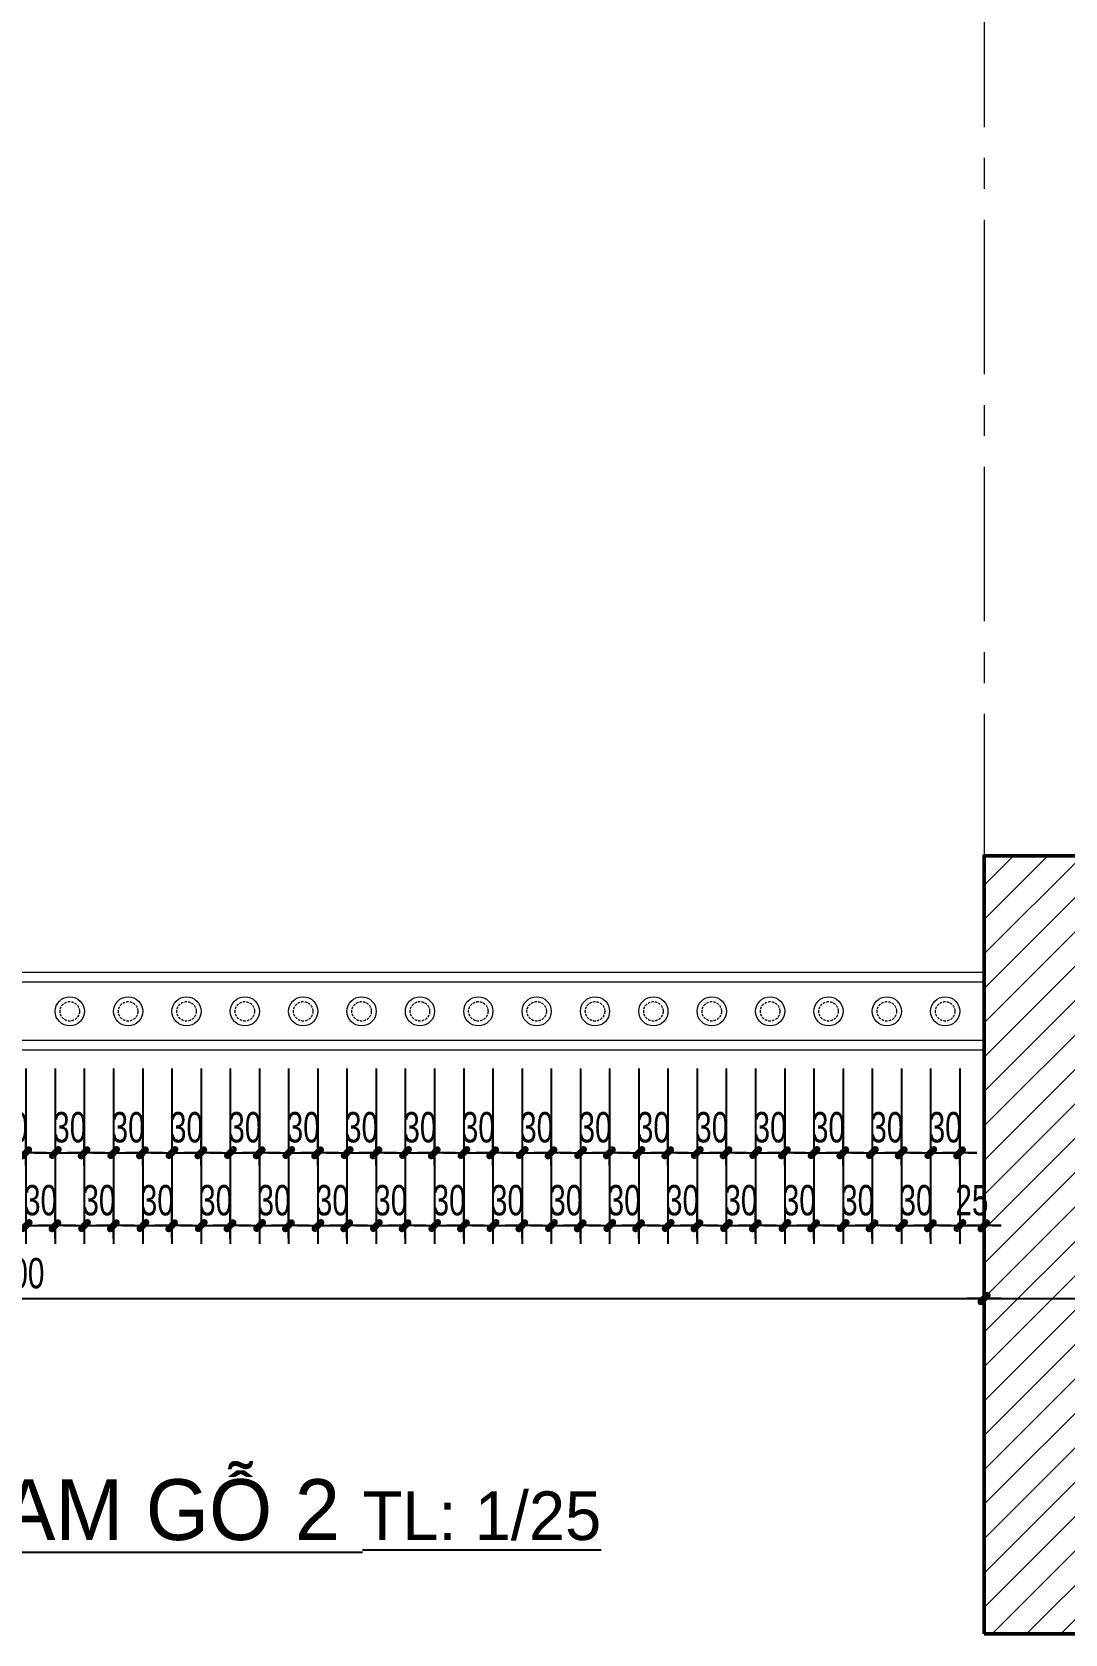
# Model space of a CAD drawing. Header units: inches. Extents: x 88947 to 296847, y 35049 to 161062.
# Drawn here: x 229643 to 231767, y 70366 to 73660 of the extents above; entities that cross this region are included whole.
import ezdxf

# ---------------------------------------------------------------- set-up
doc = ezdxf.new("R2010")
doc.units = ezdxf.units.IN
doc.header["$MEASUREMENT"] = 0
doc.header["$PDMODE"] = 1
for name, pattern in [('ACAD_ISO03W100', [30, 12, -18]), ('CENTER', [50.8, 31.75, -6.35, 6.35, -6.35]), ('HIDDEN', [0.375, 0.25, -0.125])]:
    doc.linetypes.add(name, pattern=pattern)
for name, color, linetype, lineweight in [('A-Dims', 145, 'Continuous', 25), ('DIM', 7, 'Continuous', 25), ('HATCH', 8, 'Continuous', 5), ('THAY', 3, 'Continuous', 18), ('TRUC', 252, 'ACAD_ISO03W100', 13), ('TUONG', 4, 'Continuous', 50)]:
    doc.layers.add(name, color=color, linetype=linetype, lineweight=lineweight)
doc.layers.add('text', color=2, linetype='Continuous')
doc.styles.add('VNCENTURYH', font='VHAVAN.TTF')
doc.styles.add('VNI-HELVE-CONDENSE', font='VNARIAL.TTF', dxfattribs={"width": 0.7})
doc.dimstyles.new('TAS-25', dxfattribs={"dimscale": 25, "dimtxt": 2.5, "dimasz": 0.7, "dimexe": 1.5, "dimexo": 1.5, "dimgap": 0.8, "dimtad": 1, "dimdec": 0, "dimlfac": 0.5, "dimzin": 3, "dimdsep": 46, "dimtxsty": 'VNI-HELVE-CONDENSE', "dimblk": 'TICK', "dimcen": 2.5, "dimclrt": 71, "dimazin": 2, "dimtfac": 0.75, "dimtdec": 0, "dimtix": 1, "dimtmove": 2, "dimatfit": 2, "dimldrblk": 'TICK123', "dimfxl": 1.5, "dimtolj": 1, "dimtzin": 0, "dimarcsym": 0})

# ---------------------------------------------------------------- blocks, each defined once
blk = doc.blocks.new('TICK')
at = {"layer": 'A-Dims', "color": 1}
for p, q in [((-2, 0), (2, 0)), ((0, 1.5), (0, -1.5))]:
    blk.add_line(p, q, dxfattribs=at)
at = {"layer": 'A-Dims', "color": 1, "const_width": 0.788}
blk.add_lwpolyline([(-0.33, -0.35), (0.38, 0.38)], dxfattribs=at)
at = {"layer": 'A-Dims', "color": 1, "const_width": 0.394}
for points in [[(0.24, 0.52, -0.414214), (0.52, 0.52, -1)], [(0.52, 0.52, -0.414214), (0.52, 0.24, -1)], [(-0.47, -0.21, 0.414214), (-0.47, -0.49, 1)], [(-0.47, -0.49, 0.414214), (-0.19, -0.49, 1)]]:
    blk.add_lwpolyline(points, format="xyb", dxfattribs=at)
blk = doc.blocks.new('*D1592')
at = {"layer": 'Defpoints', "color": 0}
for p in [(229570.4, 71566.3), (229630.4, 71566.3), (229630.4, 71355.7)]:
    blk.add_point(p, dxfattribs=at)
at = {"layer": 'DIM', "color": 0, "lineweight": -2}
for p, q in [((229570.4, 71528.8), (229570.4, 71318.2)), ((229630.4, 71528.8), (229630.4, 71318.2)), ((229552.9, 71355.7), (229535.4, 71355.7)), ((229570.4, 71355.7), (229630.4, 71355.7)), ((229647.9, 71355.7), (229665.4, 71355.7))]:
    blk.add_line(p, q, dxfattribs=at)
at = {"layer": 'DIM', "color": 0, "lineweight": -2, "xscale": 17.5, "yscale": 17.5, "zscale": 17.5}
blk.add_blockref('TICK', (229570.4, 71355.7), dxfattribs=at)
at = {"layer": 'DIM', "color": 0, "lineweight": -2, "xscale": 17.5, "yscale": 17.5, "zscale": 17.5, "rotation": 180}
blk.add_blockref('TICK', (229630.4, 71355.7), dxfattribs=at)
at = {"layer": 'DIM', "color": 71, "insert": (229600.4, 71407.6), "char_height": 62.5, "attachment_point": 5, "style": 'VNI-HELVE-CONDENSE'}
blk.add_mtext('\\A1;30', dxfattribs=at)
blk = doc.blocks.new('TICK123')
at = {"layer": 'A-Dims', "color": 1}
blk.add_lwpolyline([(0.05, 0, 0, 0.84, 0), (-2.11, 0, 8.4, 8.4, 0)], format="xyseb", dxfattribs=at)
blk = doc.blocks.new('*D1593')
at = {"layer": 'Defpoints', "color": 0}
for p in [(229630.4, 71566.3), (229690.4, 71566.3), (229690.4, 71205.7)]:
    blk.add_point(p, dxfattribs=at)
at = {"layer": 'DIM', "color": 0, "lineweight": -2}
for p, q in [((229630.4, 71528.8), (229630.4, 71168.2)), ((229690.4, 71528.8), (229690.4, 71168.2)), ((229612.9, 71205.7), (229595.4, 71205.7)), ((229630.4, 71205.7), (229690.4, 71205.7)), ((229707.9, 71205.7), (229725.4, 71205.7))]:
    blk.add_line(p, q, dxfattribs=at)
at = {"layer": 'DIM', "color": 0, "lineweight": -2, "xscale": 17.5, "yscale": 17.5, "zscale": 17.5}
blk.add_blockref('TICK', (229630.4, 71205.7), dxfattribs=at)
at = {"layer": 'DIM', "color": 0, "lineweight": -2, "xscale": 17.5, "yscale": 17.5, "zscale": 17.5, "rotation": 180}
blk.add_blockref('TICK', (229690.4, 71205.7), dxfattribs=at)
at = {"layer": 'DIM', "color": 71, "insert": (229660.4, 71257.6), "char_height": 62.5, "attachment_point": 5, "style": 'VNI-HELVE-CONDENSE'}
blk.add_mtext('\\A1;30', dxfattribs=at)
blk = doc.blocks.new('*D1594')
at = {"layer": 'Defpoints', "color": 0}
for p in [(229690.4, 71566.3), (229750.4, 71566.3), (229750.4, 71355.7)]:
    blk.add_point(p, dxfattribs=at)
at = {"layer": 'DIM', "color": 0, "lineweight": -2}
for p, q in [((229690.4, 71528.8), (229690.4, 71318.2)), ((229750.4, 71528.8), (229750.4, 71318.2)), ((229672.9, 71355.7), (229655.4, 71355.7)), ((229690.4, 71355.7), (229750.4, 71355.7)), ((229767.9, 71355.7), (229785.4, 71355.7))]:
    blk.add_line(p, q, dxfattribs=at)
at = {"layer": 'DIM', "color": 0, "lineweight": -2, "xscale": 17.5, "yscale": 17.5, "zscale": 17.5}
blk.add_blockref('TICK', (229690.4, 71355.7), dxfattribs=at)
at = {"layer": 'DIM', "color": 0, "lineweight": -2, "xscale": 17.5, "yscale": 17.5, "zscale": 17.5, "rotation": 180}
blk.add_blockref('TICK', (229750.4, 71355.7), dxfattribs=at)
at = {"layer": 'DIM', "color": 71, "insert": (229720.4, 71407.6), "char_height": 62.5, "attachment_point": 5, "style": 'VNI-HELVE-CONDENSE'}
blk.add_mtext('\\A1;30', dxfattribs=at)
blk = doc.blocks.new('*D1595')
at = {"layer": 'Defpoints', "color": 0}
for p in [(229750.4, 71566.3), (229810.4, 71566.3), (229810.4, 71205.7)]:
    blk.add_point(p, dxfattribs=at)
at = {"layer": 'DIM', "color": 0, "lineweight": -2}
for p, q in [((229750.4, 71528.8), (229750.4, 71168.2)), ((229810.4, 71528.8), (229810.4, 71168.2)), ((229732.9, 71205.7), (229715.4, 71205.7)), ((229750.4, 71205.7), (229810.4, 71205.7)), ((229827.9, 71205.7), (229845.4, 71205.7))]:
    blk.add_line(p, q, dxfattribs=at)
at = {"layer": 'DIM', "color": 0, "lineweight": -2, "xscale": 17.5, "yscale": 17.5, "zscale": 17.5}
blk.add_blockref('TICK', (229750.4, 71205.7), dxfattribs=at)
at = {"layer": 'DIM', "color": 0, "lineweight": -2, "xscale": 17.5, "yscale": 17.5, "zscale": 17.5, "rotation": 180}
blk.add_blockref('TICK', (229810.4, 71205.7), dxfattribs=at)
at = {"layer": 'DIM', "color": 71, "insert": (229780.4, 71257.6), "char_height": 62.5, "attachment_point": 5, "style": 'VNI-HELVE-CONDENSE'}
blk.add_mtext('\\A1;30', dxfattribs=at)
blk = doc.blocks.new('*D1596')
at = {"layer": 'Defpoints', "color": 0}
for p in [(229810.4, 71566.3), (229870.4, 71566.3), (229870.4, 71355.7)]:
    blk.add_point(p, dxfattribs=at)
at = {"layer": 'DIM', "color": 0, "lineweight": -2}
for p, q in [((229810.4, 71528.8), (229810.4, 71318.2)), ((229870.4, 71528.8), (229870.4, 71318.2)), ((229792.9, 71355.7), (229775.4, 71355.7)), ((229810.4, 71355.7), (229870.4, 71355.7)), ((229887.9, 71355.7), (229905.4, 71355.7))]:
    blk.add_line(p, q, dxfattribs=at)
at = {"layer": 'DIM', "color": 0, "lineweight": -2, "xscale": 17.5, "yscale": 17.5, "zscale": 17.5}
blk.add_blockref('TICK', (229810.4, 71355.7), dxfattribs=at)
at = {"layer": 'DIM', "color": 0, "lineweight": -2, "xscale": 17.5, "yscale": 17.5, "zscale": 17.5, "rotation": 180}
blk.add_blockref('TICK', (229870.4, 71355.7), dxfattribs=at)
at = {"layer": 'DIM', "color": 71, "insert": (229840.4, 71407.6), "char_height": 62.5, "attachment_point": 5, "style": 'VNI-HELVE-CONDENSE'}
blk.add_mtext('\\A1;30', dxfattribs=at)
blk = doc.blocks.new('*D1597')
at = {"layer": 'Defpoints', "color": 0}
for p in [(229870.4, 71566.3), (229930.4, 71566.3), (229930.4, 71205.7)]:
    blk.add_point(p, dxfattribs=at)
at = {"layer": 'DIM', "color": 0, "lineweight": -2}
for p, q in [((229870.4, 71528.8), (229870.4, 71168.2)), ((229930.4, 71528.8), (229930.4, 71168.2)), ((229852.9, 71205.7), (229835.4, 71205.7)), ((229870.4, 71205.7), (229930.4, 71205.7)), ((229947.9, 71205.7), (229965.4, 71205.7))]:
    blk.add_line(p, q, dxfattribs=at)
at = {"layer": 'DIM', "color": 0, "lineweight": -2, "xscale": 17.5, "yscale": 17.5, "zscale": 17.5}
blk.add_blockref('TICK', (229870.4, 71205.7), dxfattribs=at)
at = {"layer": 'DIM', "color": 0, "lineweight": -2, "xscale": 17.5, "yscale": 17.5, "zscale": 17.5, "rotation": 180}
blk.add_blockref('TICK', (229930.4, 71205.7), dxfattribs=at)
at = {"layer": 'DIM', "color": 71, "insert": (229900.4, 71257.6), "char_height": 62.5, "attachment_point": 5, "style": 'VNI-HELVE-CONDENSE'}
blk.add_mtext('\\A1;30', dxfattribs=at)
blk = doc.blocks.new('*D1598')
at = {"layer": 'Defpoints', "color": 0}
for p in [(229930.4, 71566.3), (229990.4, 71566.3), (229990.4, 71355.7)]:
    blk.add_point(p, dxfattribs=at)
at = {"layer": 'DIM', "color": 0, "lineweight": -2}
for p, q in [((229930.4, 71528.8), (229930.4, 71318.2)), ((229990.4, 71528.8), (229990.4, 71318.2)), ((229912.9, 71355.7), (229895.4, 71355.7)), ((229930.4, 71355.7), (229990.4, 71355.7)), ((230007.9, 71355.7), (230025.4, 71355.7))]:
    blk.add_line(p, q, dxfattribs=at)
at = {"layer": 'DIM', "color": 0, "lineweight": -2, "xscale": 17.5, "yscale": 17.5, "zscale": 17.5}
blk.add_blockref('TICK', (229930.4, 71355.7), dxfattribs=at)
at = {"layer": 'DIM', "color": 0, "lineweight": -2, "xscale": 17.5, "yscale": 17.5, "zscale": 17.5, "rotation": 180}
blk.add_blockref('TICK', (229990.4, 71355.7), dxfattribs=at)
at = {"layer": 'DIM', "color": 71, "insert": (229960.4, 71407.6), "char_height": 62.5, "attachment_point": 5, "style": 'VNI-HELVE-CONDENSE'}
blk.add_mtext('\\A1;30', dxfattribs=at)
blk = doc.blocks.new('*D1599')
at = {"layer": 'Defpoints', "color": 0}
for p in [(229990.4, 71566.3), (230050.4, 71566.3), (230050.4, 71205.7)]:
    blk.add_point(p, dxfattribs=at)
at = {"layer": 'DIM', "color": 0, "lineweight": -2}
for p, q in [((229990.4, 71528.8), (229990.4, 71168.2)), ((230050.4, 71528.8), (230050.4, 71168.2)), ((229972.9, 71205.7), (229955.4, 71205.7)), ((229990.4, 71205.7), (230050.4, 71205.7)), ((230067.9, 71205.7), (230085.4, 71205.7))]:
    blk.add_line(p, q, dxfattribs=at)
at = {"layer": 'DIM', "color": 0, "lineweight": -2, "xscale": 17.5, "yscale": 17.5, "zscale": 17.5}
blk.add_blockref('TICK', (229990.4, 71205.7), dxfattribs=at)
at = {"layer": 'DIM', "color": 0, "lineweight": -2, "xscale": 17.5, "yscale": 17.5, "zscale": 17.5, "rotation": 180}
blk.add_blockref('TICK', (230050.4, 71205.7), dxfattribs=at)
at = {"layer": 'DIM', "color": 71, "insert": (230020.4, 71257.6), "char_height": 62.5, "attachment_point": 5, "style": 'VNI-HELVE-CONDENSE'}
blk.add_mtext('\\A1;30', dxfattribs=at)
blk = doc.blocks.new('*D1600')
at = {"layer": 'Defpoints', "color": 0}
for p in [(230050.4, 71566.3), (230110.4, 71566.3), (230110.4, 71355.7)]:
    blk.add_point(p, dxfattribs=at)
at = {"layer": 'DIM', "color": 0, "lineweight": -2}
for p, q in [((230050.4, 71528.8), (230050.4, 71318.2)), ((230110.4, 71528.8), (230110.4, 71318.2)), ((230032.9, 71355.7), (230015.4, 71355.7)), ((230050.4, 71355.7), (230110.4, 71355.7)), ((230127.9, 71355.7), (230145.4, 71355.7))]:
    blk.add_line(p, q, dxfattribs=at)
at = {"layer": 'DIM', "color": 0, "lineweight": -2, "xscale": 17.5, "yscale": 17.5, "zscale": 17.5}
blk.add_blockref('TICK', (230050.4, 71355.7), dxfattribs=at)
at = {"layer": 'DIM', "color": 0, "lineweight": -2, "xscale": 17.5, "yscale": 17.5, "zscale": 17.5, "rotation": 180}
blk.add_blockref('TICK', (230110.4, 71355.7), dxfattribs=at)
at = {"layer": 'DIM', "color": 71, "insert": (230080.4, 71407.6), "char_height": 62.5, "attachment_point": 5, "style": 'VNI-HELVE-CONDENSE'}
blk.add_mtext('\\A1;30', dxfattribs=at)
blk = doc.blocks.new('*D1601')
at = {"layer": 'Defpoints', "color": 0}
for p in [(230110.4, 71566.3), (230170.4, 71566.3), (230170.4, 71205.7)]:
    blk.add_point(p, dxfattribs=at)
at = {"layer": 'DIM', "color": 0, "lineweight": -2}
for p, q in [((230110.4, 71528.8), (230110.4, 71168.2)), ((230170.4, 71528.8), (230170.4, 71168.2)), ((230092.9, 71205.7), (230075.4, 71205.7)), ((230110.4, 71205.7), (230170.4, 71205.7)), ((230187.9, 71205.7), (230205.4, 71205.7))]:
    blk.add_line(p, q, dxfattribs=at)
at = {"layer": 'DIM', "color": 0, "lineweight": -2, "xscale": 17.5, "yscale": 17.5, "zscale": 17.5}
blk.add_blockref('TICK', (230110.4, 71205.7), dxfattribs=at)
at = {"layer": 'DIM', "color": 0, "lineweight": -2, "xscale": 17.5, "yscale": 17.5, "zscale": 17.5, "rotation": 180}
blk.add_blockref('TICK', (230170.4, 71205.7), dxfattribs=at)
at = {"layer": 'DIM', "color": 71, "insert": (230140.4, 71257.6), "char_height": 62.5, "attachment_point": 5, "style": 'VNI-HELVE-CONDENSE'}
blk.add_mtext('\\A1;30', dxfattribs=at)
blk = doc.blocks.new('*D1602')
at = {"layer": 'Defpoints', "color": 0}
for p in [(230170.4, 71566.3), (230230.4, 71566.3), (230230.4, 71355.7)]:
    blk.add_point(p, dxfattribs=at)
at = {"layer": 'DIM', "color": 0, "lineweight": -2}
for p, q in [((230170.4, 71528.8), (230170.4, 71318.2)), ((230230.4, 71528.8), (230230.4, 71318.2)), ((230152.9, 71355.7), (230135.4, 71355.7)), ((230170.4, 71355.7), (230230.4, 71355.7)), ((230247.9, 71355.7), (230265.4, 71355.7))]:
    blk.add_line(p, q, dxfattribs=at)
at = {"layer": 'DIM', "color": 0, "lineweight": -2, "xscale": 17.5, "yscale": 17.5, "zscale": 17.5}
blk.add_blockref('TICK', (230170.4, 71355.7), dxfattribs=at)
at = {"layer": 'DIM', "color": 0, "lineweight": -2, "xscale": 17.5, "yscale": 17.5, "zscale": 17.5, "rotation": 180}
blk.add_blockref('TICK', (230230.4, 71355.7), dxfattribs=at)
at = {"layer": 'DIM', "color": 71, "insert": (230200.4, 71407.6), "char_height": 62.5, "attachment_point": 5, "style": 'VNI-HELVE-CONDENSE'}
blk.add_mtext('\\A1;30', dxfattribs=at)
blk = doc.blocks.new('*D1603')
at = {"layer": 'Defpoints', "color": 0}
for p in [(230230.4, 71566.3), (230290.4, 71566.3), (230290.4, 71205.7)]:
    blk.add_point(p, dxfattribs=at)
at = {"layer": 'DIM', "color": 0, "lineweight": -2}
for p, q in [((230230.4, 71528.8), (230230.4, 71168.2)), ((230290.4, 71528.8), (230290.4, 71168.2)), ((230212.9, 71205.7), (230195.4, 71205.7)), ((230230.4, 71205.7), (230290.4, 71205.7)), ((230307.9, 71205.7), (230325.4, 71205.7))]:
    blk.add_line(p, q, dxfattribs=at)
at = {"layer": 'DIM', "color": 0, "lineweight": -2, "xscale": 17.5, "yscale": 17.5, "zscale": 17.5}
blk.add_blockref('TICK', (230230.4, 71205.7), dxfattribs=at)
at = {"layer": 'DIM', "color": 0, "lineweight": -2, "xscale": 17.5, "yscale": 17.5, "zscale": 17.5, "rotation": 180}
blk.add_blockref('TICK', (230290.4, 71205.7), dxfattribs=at)
at = {"layer": 'DIM', "color": 71, "insert": (230260.4, 71257.6), "char_height": 62.5, "attachment_point": 5, "style": 'VNI-HELVE-CONDENSE'}
blk.add_mtext('\\A1;30', dxfattribs=at)
blk = doc.blocks.new('*D1604')
at = {"layer": 'Defpoints', "color": 0}
for p in [(230290.4, 71566.3), (230350.4, 71566.3), (230350.4, 71355.7)]:
    blk.add_point(p, dxfattribs=at)
at = {"layer": 'DIM', "color": 0, "lineweight": -2}
for p, q in [((230290.4, 71528.8), (230290.4, 71318.2)), ((230350.4, 71528.8), (230350.4, 71318.2)), ((230272.9, 71355.7), (230255.4, 71355.7)), ((230290.4, 71355.7), (230350.4, 71355.7)), ((230367.9, 71355.7), (230385.4, 71355.7))]:
    blk.add_line(p, q, dxfattribs=at)
at = {"layer": 'DIM', "color": 0, "lineweight": -2, "xscale": 17.5, "yscale": 17.5, "zscale": 17.5}
blk.add_blockref('TICK', (230290.4, 71355.7), dxfattribs=at)
at = {"layer": 'DIM', "color": 0, "lineweight": -2, "xscale": 17.5, "yscale": 17.5, "zscale": 17.5, "rotation": 180}
blk.add_blockref('TICK', (230350.4, 71355.7), dxfattribs=at)
at = {"layer": 'DIM', "color": 71, "insert": (230320.4, 71407.6), "char_height": 62.5, "attachment_point": 5, "style": 'VNI-HELVE-CONDENSE'}
blk.add_mtext('\\A1;30', dxfattribs=at)
blk = doc.blocks.new('*D1605')
at = {"layer": 'Defpoints', "color": 0}
for p in [(230350.4, 71566.3), (230410.4, 71566.3), (230410.4, 71205.7)]:
    blk.add_point(p, dxfattribs=at)
at = {"layer": 'DIM', "color": 0, "lineweight": -2}
for p, q in [((230350.4, 71528.8), (230350.4, 71168.2)), ((230410.4, 71528.8), (230410.4, 71168.2)), ((230332.9, 71205.7), (230315.4, 71205.7)), ((230350.4, 71205.7), (230410.4, 71205.7)), ((230427.9, 71205.7), (230445.4, 71205.7))]:
    blk.add_line(p, q, dxfattribs=at)
at = {"layer": 'DIM', "color": 0, "lineweight": -2, "xscale": 17.5, "yscale": 17.5, "zscale": 17.5}
blk.add_blockref('TICK', (230350.4, 71205.7), dxfattribs=at)
at = {"layer": 'DIM', "color": 0, "lineweight": -2, "xscale": 17.5, "yscale": 17.5, "zscale": 17.5, "rotation": 180}
blk.add_blockref('TICK', (230410.4, 71205.7), dxfattribs=at)
at = {"layer": 'DIM', "color": 71, "insert": (230380.4, 71257.6), "char_height": 62.5, "attachment_point": 5, "style": 'VNI-HELVE-CONDENSE'}
blk.add_mtext('\\A1;30', dxfattribs=at)
blk = doc.blocks.new('*D1606')
at = {"layer": 'Defpoints', "color": 0}
for p in [(230410.4, 71566.3), (230470.4, 71566.3), (230470.4, 71355.7)]:
    blk.add_point(p, dxfattribs=at)
at = {"layer": 'DIM', "color": 0, "lineweight": -2}
for p, q in [((230410.4, 71528.8), (230410.4, 71318.2)), ((230470.4, 71528.8), (230470.4, 71318.2)), ((230392.9, 71355.7), (230375.4, 71355.7)), ((230410.4, 71355.7), (230470.4, 71355.7)), ((230487.9, 71355.7), (230505.4, 71355.7))]:
    blk.add_line(p, q, dxfattribs=at)
at = {"layer": 'DIM', "color": 0, "lineweight": -2, "xscale": 17.5, "yscale": 17.5, "zscale": 17.5}
blk.add_blockref('TICK', (230410.4, 71355.7), dxfattribs=at)
at = {"layer": 'DIM', "color": 0, "lineweight": -2, "xscale": 17.5, "yscale": 17.5, "zscale": 17.5, "rotation": 180}
blk.add_blockref('TICK', (230470.4, 71355.7), dxfattribs=at)
at = {"layer": 'DIM', "color": 71, "insert": (230440.4, 71407.6), "char_height": 62.5, "attachment_point": 5, "style": 'VNI-HELVE-CONDENSE'}
blk.add_mtext('\\A1;30', dxfattribs=at)
blk = doc.blocks.new('*D1607')
at = {"layer": 'Defpoints', "color": 0}
for p in [(230470.4, 71566.3), (230530.4, 71566.3), (230530.4, 71205.7)]:
    blk.add_point(p, dxfattribs=at)
at = {"layer": 'DIM', "color": 0, "lineweight": -2}
for p, q in [((230470.4, 71528.8), (230470.4, 71168.2)), ((230530.4, 71528.8), (230530.4, 71168.2)), ((230452.9, 71205.7), (230435.4, 71205.7)), ((230470.4, 71205.7), (230530.4, 71205.7)), ((230547.9, 71205.7), (230565.4, 71205.7))]:
    blk.add_line(p, q, dxfattribs=at)
at = {"layer": 'DIM', "color": 0, "lineweight": -2, "xscale": 17.5, "yscale": 17.5, "zscale": 17.5}
blk.add_blockref('TICK', (230470.4, 71205.7), dxfattribs=at)
at = {"layer": 'DIM', "color": 0, "lineweight": -2, "xscale": 17.5, "yscale": 17.5, "zscale": 17.5, "rotation": 180}
blk.add_blockref('TICK', (230530.4, 71205.7), dxfattribs=at)
at = {"layer": 'DIM', "color": 71, "insert": (230500.4, 71257.6), "char_height": 62.5, "attachment_point": 5, "style": 'VNI-HELVE-CONDENSE'}
blk.add_mtext('\\A1;30', dxfattribs=at)
blk = doc.blocks.new('*D1608')
at = {"layer": 'Defpoints', "color": 0}
for p in [(230530.4, 71566.3), (230590.4, 71566.3), (230590.4, 71355.7)]:
    blk.add_point(p, dxfattribs=at)
at = {"layer": 'DIM', "color": 0, "lineweight": -2}
for p, q in [((230530.4, 71528.8), (230530.4, 71318.2)), ((230590.4, 71528.8), (230590.4, 71318.2)), ((230512.9, 71355.7), (230495.4, 71355.7)), ((230530.4, 71355.7), (230590.4, 71355.7)), ((230607.9, 71355.7), (230625.4, 71355.7))]:
    blk.add_line(p, q, dxfattribs=at)
at = {"layer": 'DIM', "color": 0, "lineweight": -2, "xscale": 17.5, "yscale": 17.5, "zscale": 17.5}
blk.add_blockref('TICK', (230530.4, 71355.7), dxfattribs=at)
at = {"layer": 'DIM', "color": 0, "lineweight": -2, "xscale": 17.5, "yscale": 17.5, "zscale": 17.5, "rotation": 180}
blk.add_blockref('TICK', (230590.4, 71355.7), dxfattribs=at)
at = {"layer": 'DIM', "color": 71, "insert": (230560.4, 71407.6), "char_height": 62.5, "attachment_point": 5, "style": 'VNI-HELVE-CONDENSE'}
blk.add_mtext('\\A1;30', dxfattribs=at)
blk = doc.blocks.new('*D1609')
at = {"layer": 'Defpoints', "color": 0}
for p in [(230590.4, 71566.3), (230650.4, 71566.3), (230650.4, 71205.7)]:
    blk.add_point(p, dxfattribs=at)
at = {"layer": 'DIM', "color": 0, "lineweight": -2}
for p, q in [((230590.4, 71528.8), (230590.4, 71168.2)), ((230650.4, 71528.8), (230650.4, 71168.2)), ((230572.9, 71205.7), (230555.4, 71205.7)), ((230590.4, 71205.7), (230650.4, 71205.7)), ((230667.9, 71205.7), (230685.4, 71205.7))]:
    blk.add_line(p, q, dxfattribs=at)
at = {"layer": 'DIM', "color": 0, "lineweight": -2, "xscale": 17.5, "yscale": 17.5, "zscale": 17.5}
blk.add_blockref('TICK', (230590.4, 71205.7), dxfattribs=at)
at = {"layer": 'DIM', "color": 0, "lineweight": -2, "xscale": 17.5, "yscale": 17.5, "zscale": 17.5, "rotation": 180}
blk.add_blockref('TICK', (230650.4, 71205.7), dxfattribs=at)
at = {"layer": 'DIM', "color": 71, "insert": (230620.4, 71257.6), "char_height": 62.5, "attachment_point": 5, "style": 'VNI-HELVE-CONDENSE'}
blk.add_mtext('\\A1;30', dxfattribs=at)
blk = doc.blocks.new('*D1610')
at = {"layer": 'Defpoints', "color": 0}
for p in [(230650.4, 71566.3), (230710.4, 71566.3), (230710.4, 71355.7)]:
    blk.add_point(p, dxfattribs=at)
at = {"layer": 'DIM', "color": 0, "lineweight": -2}
for p, q in [((230650.4, 71528.8), (230650.4, 71318.2)), ((230710.4, 71528.8), (230710.4, 71318.2)), ((230632.9, 71355.7), (230615.4, 71355.7)), ((230650.4, 71355.7), (230710.4, 71355.7)), ((230727.9, 71355.7), (230745.4, 71355.7))]:
    blk.add_line(p, q, dxfattribs=at)
at = {"layer": 'DIM', "color": 0, "lineweight": -2, "xscale": 17.5, "yscale": 17.5, "zscale": 17.5}
blk.add_blockref('TICK', (230650.4, 71355.7), dxfattribs=at)
at = {"layer": 'DIM', "color": 0, "lineweight": -2, "xscale": 17.5, "yscale": 17.5, "zscale": 17.5, "rotation": 180}
blk.add_blockref('TICK', (230710.4, 71355.7), dxfattribs=at)
at = {"layer": 'DIM', "color": 71, "insert": (230680.4, 71407.6), "char_height": 62.5, "attachment_point": 5, "style": 'VNI-HELVE-CONDENSE'}
blk.add_mtext('\\A1;30', dxfattribs=at)
blk = doc.blocks.new('*D1611')
at = {"layer": 'Defpoints', "color": 0}
for p in [(230710.4, 71566.3), (230770.4, 71566.3), (230770.4, 71205.7)]:
    blk.add_point(p, dxfattribs=at)
at = {"layer": 'DIM', "color": 0, "lineweight": -2}
for p, q in [((230710.4, 71528.8), (230710.4, 71168.2)), ((230770.4, 71528.8), (230770.4, 71168.2)), ((230692.9, 71205.7), (230675.4, 71205.7)), ((230710.4, 71205.7), (230770.4, 71205.7)), ((230787.9, 71205.7), (230805.4, 71205.7))]:
    blk.add_line(p, q, dxfattribs=at)
at = {"layer": 'DIM', "color": 0, "lineweight": -2, "xscale": 17.5, "yscale": 17.5, "zscale": 17.5}
blk.add_blockref('TICK', (230710.4, 71205.7), dxfattribs=at)
at = {"layer": 'DIM', "color": 0, "lineweight": -2, "xscale": 17.5, "yscale": 17.5, "zscale": 17.5, "rotation": 180}
blk.add_blockref('TICK', (230770.4, 71205.7), dxfattribs=at)
at = {"layer": 'DIM', "color": 71, "insert": (230740.4, 71257.6), "char_height": 62.5, "attachment_point": 5, "style": 'VNI-HELVE-CONDENSE'}
blk.add_mtext('\\A1;30', dxfattribs=at)
blk = doc.blocks.new('*D1612')
at = {"layer": 'Defpoints', "color": 0}
for p in [(230770.4, 71566.3), (230830.4, 71566.3), (230830.4, 71355.7)]:
    blk.add_point(p, dxfattribs=at)
at = {"layer": 'DIM', "color": 0, "lineweight": -2}
for p, q in [((230770.4, 71528.8), (230770.4, 71318.2)), ((230830.4, 71528.8), (230830.4, 71318.2)), ((230752.9, 71355.7), (230735.4, 71355.7)), ((230770.4, 71355.7), (230830.4, 71355.7)), ((230847.9, 71355.7), (230865.4, 71355.7))]:
    blk.add_line(p, q, dxfattribs=at)
at = {"layer": 'DIM', "color": 0, "lineweight": -2, "xscale": 17.5, "yscale": 17.5, "zscale": 17.5}
blk.add_blockref('TICK', (230770.4, 71355.7), dxfattribs=at)
at = {"layer": 'DIM', "color": 0, "lineweight": -2, "xscale": 17.5, "yscale": 17.5, "zscale": 17.5, "rotation": 180}
blk.add_blockref('TICK', (230830.4, 71355.7), dxfattribs=at)
at = {"layer": 'DIM', "color": 71, "insert": (230800.4, 71407.6), "char_height": 62.5, "attachment_point": 5, "style": 'VNI-HELVE-CONDENSE'}
blk.add_mtext('\\A1;30', dxfattribs=at)
blk = doc.blocks.new('*D1613')
at = {"layer": 'Defpoints', "color": 0}
for p in [(230830.4, 71566.3), (230890.4, 71566.3), (230890.4, 71205.7)]:
    blk.add_point(p, dxfattribs=at)
at = {"layer": 'DIM', "color": 0, "lineweight": -2}
for p, q in [((230830.4, 71528.8), (230830.4, 71168.2)), ((230890.4, 71528.8), (230890.4, 71168.2)), ((230812.9, 71205.7), (230795.4, 71205.7)), ((230830.4, 71205.7), (230890.4, 71205.7)), ((230907.9, 71205.7), (230925.4, 71205.7))]:
    blk.add_line(p, q, dxfattribs=at)
at = {"layer": 'DIM', "color": 0, "lineweight": -2, "xscale": 17.5, "yscale": 17.5, "zscale": 17.5}
blk.add_blockref('TICK', (230830.4, 71205.7), dxfattribs=at)
at = {"layer": 'DIM', "color": 0, "lineweight": -2, "xscale": 17.5, "yscale": 17.5, "zscale": 17.5, "rotation": 180}
blk.add_blockref('TICK', (230890.4, 71205.7), dxfattribs=at)
at = {"layer": 'DIM', "color": 71, "insert": (230860.4, 71257.6), "char_height": 62.5, "attachment_point": 5, "style": 'VNI-HELVE-CONDENSE'}
blk.add_mtext('\\A1;30', dxfattribs=at)
blk = doc.blocks.new('*D1614')
at = {"layer": 'Defpoints', "color": 0}
for p in [(230890.4, 71566.3), (230950.4, 71566.3), (230950.4, 71355.7)]:
    blk.add_point(p, dxfattribs=at)
at = {"layer": 'DIM', "color": 0, "lineweight": -2}
for p, q in [((230890.4, 71528.8), (230890.4, 71318.2)), ((230950.4, 71528.8), (230950.4, 71318.2)), ((230872.9, 71355.7), (230855.4, 71355.7)), ((230890.4, 71355.7), (230950.4, 71355.7)), ((230967.9, 71355.7), (230985.4, 71355.7))]:
    blk.add_line(p, q, dxfattribs=at)
at = {"layer": 'DIM', "color": 0, "lineweight": -2, "xscale": 17.5, "yscale": 17.5, "zscale": 17.5}
blk.add_blockref('TICK', (230890.4, 71355.7), dxfattribs=at)
at = {"layer": 'DIM', "color": 0, "lineweight": -2, "xscale": 17.5, "yscale": 17.5, "zscale": 17.5, "rotation": 180}
blk.add_blockref('TICK', (230950.4, 71355.7), dxfattribs=at)
at = {"layer": 'DIM', "color": 71, "insert": (230920.4, 71407.6), "char_height": 62.5, "attachment_point": 5, "style": 'VNI-HELVE-CONDENSE'}
blk.add_mtext('\\A1;30', dxfattribs=at)
blk = doc.blocks.new('*D1615')
at = {"layer": 'Defpoints', "color": 0}
for p in [(230950.4, 71566.3), (231010.4, 71566.3), (231010.4, 71205.7)]:
    blk.add_point(p, dxfattribs=at)
at = {"layer": 'DIM', "color": 0, "lineweight": -2}
for p, q in [((230950.4, 71528.8), (230950.4, 71168.2)), ((231010.4, 71528.8), (231010.4, 71168.2)), ((230932.9, 71205.7), (230915.4, 71205.7)), ((230950.4, 71205.7), (231010.4, 71205.7)), ((231027.9, 71205.7), (231045.4, 71205.7))]:
    blk.add_line(p, q, dxfattribs=at)
at = {"layer": 'DIM', "color": 0, "lineweight": -2, "xscale": 17.5, "yscale": 17.5, "zscale": 17.5}
blk.add_blockref('TICK', (230950.4, 71205.7), dxfattribs=at)
at = {"layer": 'DIM', "color": 0, "lineweight": -2, "xscale": 17.5, "yscale": 17.5, "zscale": 17.5, "rotation": 180}
blk.add_blockref('TICK', (231010.4, 71205.7), dxfattribs=at)
at = {"layer": 'DIM', "color": 71, "insert": (230980.4, 71257.6), "char_height": 62.5, "attachment_point": 5, "style": 'VNI-HELVE-CONDENSE'}
blk.add_mtext('\\A1;30', dxfattribs=at)
blk = doc.blocks.new('*D1616')
at = {"layer": 'Defpoints', "color": 0}
for p in [(231010.4, 71566.3), (231070.4, 71566.3), (231070.4, 71355.7)]:
    blk.add_point(p, dxfattribs=at)
at = {"layer": 'DIM', "color": 0, "lineweight": -2}
for p, q in [((231010.4, 71528.8), (231010.4, 71318.2)), ((231070.4, 71528.8), (231070.4, 71318.2)), ((230992.9, 71355.7), (230975.4, 71355.7)), ((231010.4, 71355.7), (231070.4, 71355.7)), ((231087.9, 71355.7), (231105.4, 71355.7))]:
    blk.add_line(p, q, dxfattribs=at)
at = {"layer": 'DIM', "color": 0, "lineweight": -2, "xscale": 17.5, "yscale": 17.5, "zscale": 17.5}
blk.add_blockref('TICK', (231010.4, 71355.7), dxfattribs=at)
at = {"layer": 'DIM', "color": 0, "lineweight": -2, "xscale": 17.5, "yscale": 17.5, "zscale": 17.5, "rotation": 180}
blk.add_blockref('TICK', (231070.4, 71355.7), dxfattribs=at)
at = {"layer": 'DIM', "color": 71, "insert": (231040.4, 71407.6), "char_height": 62.5, "attachment_point": 5, "style": 'VNI-HELVE-CONDENSE'}
blk.add_mtext('\\A1;30', dxfattribs=at)
blk = doc.blocks.new('*D1617')
at = {"layer": 'Defpoints', "color": 0}
for p in [(231070.4, 71566.3), (231130.4, 71566.3), (231130.4, 71205.7)]:
    blk.add_point(p, dxfattribs=at)
at = {"layer": 'DIM', "color": 0, "lineweight": -2}
for p, q in [((231070.4, 71528.8), (231070.4, 71168.2)), ((231130.4, 71528.8), (231130.4, 71168.2)), ((231052.9, 71205.7), (231035.4, 71205.7)), ((231070.4, 71205.7), (231130.4, 71205.7)), ((231147.9, 71205.7), (231165.4, 71205.7))]:
    blk.add_line(p, q, dxfattribs=at)
at = {"layer": 'DIM', "color": 0, "lineweight": -2, "xscale": 17.5, "yscale": 17.5, "zscale": 17.5}
blk.add_blockref('TICK', (231070.4, 71205.7), dxfattribs=at)
at = {"layer": 'DIM', "color": 0, "lineweight": -2, "xscale": 17.5, "yscale": 17.5, "zscale": 17.5, "rotation": 180}
blk.add_blockref('TICK', (231130.4, 71205.7), dxfattribs=at)
at = {"layer": 'DIM', "color": 71, "insert": (231100.4, 71257.6), "char_height": 62.5, "attachment_point": 5, "style": 'VNI-HELVE-CONDENSE'}
blk.add_mtext('\\A1;30', dxfattribs=at)
blk = doc.blocks.new('*D1618')
at = {"layer": 'Defpoints', "color": 0}
for p in [(231130.4, 71566.3), (231190.4, 71566.3), (231190.4, 71355.7)]:
    blk.add_point(p, dxfattribs=at)
at = {"layer": 'DIM', "color": 0, "lineweight": -2}
for p, q in [((231130.4, 71528.8), (231130.4, 71318.2)), ((231190.4, 71528.8), (231190.4, 71318.2)), ((231112.9, 71355.7), (231095.4, 71355.7)), ((231130.4, 71355.7), (231190.4, 71355.7)), ((231207.9, 71355.7), (231225.4, 71355.7))]:
    blk.add_line(p, q, dxfattribs=at)
at = {"layer": 'DIM', "color": 0, "lineweight": -2, "xscale": 17.5, "yscale": 17.5, "zscale": 17.5}
blk.add_blockref('TICK', (231130.4, 71355.7), dxfattribs=at)
at = {"layer": 'DIM', "color": 0, "lineweight": -2, "xscale": 17.5, "yscale": 17.5, "zscale": 17.5, "rotation": 180}
blk.add_blockref('TICK', (231190.4, 71355.7), dxfattribs=at)
at = {"layer": 'DIM', "color": 71, "insert": (231160.4, 71407.6), "char_height": 62.5, "attachment_point": 5, "style": 'VNI-HELVE-CONDENSE'}
blk.add_mtext('\\A1;30', dxfattribs=at)
blk = doc.blocks.new('*D1704')
at = {"layer": 'Defpoints', "color": 0}
for p in [(227600.4, 71566.3), (231600.4, 71566.3), (231600.4, 71055.7)]:
    blk.add_point(p, dxfattribs=at)
at = {"layer": 'DIM', "color": 0, "lineweight": -2}
for p, q in [((227600.4, 71528.8), (227600.4, 71018.2)), ((231600.4, 71528.8), (231600.4, 71018.2)), ((227617.9, 71055.7), (231582.9, 71055.7))]:
    blk.add_line(p, q, dxfattribs=at)
at = {"layer": 'DIM', "color": 0, "lineweight": -2, "xscale": 17.5, "yscale": 17.5, "zscale": 17.5, "rotation": 180}
blk.add_blockref('TICK', (227600.4, 71055.7), dxfattribs=at)
at = {"layer": 'DIM', "color": 0, "lineweight": -2, "xscale": 17.5, "yscale": 17.5, "zscale": 17.5}
blk.add_blockref('TICK', (231600.4, 71055.7), dxfattribs=at)
at = {"layer": 'DIM', "color": 71, "insert": (229600.4, 71107.6), "char_height": 62.5, "attachment_point": 5, "style": 'VNI-HELVE-CONDENSE'}
blk.add_mtext('\\A1;2000', dxfattribs=at)
blk = doc.blocks.new('*D1705')
at = {"layer": 'Defpoints', "color": 0}
for p in [(231600.4, 71566.3), (232200.4, 71566.3), (232200.4, 71055.7)]:
    blk.add_point(p, dxfattribs=at)
at = {"layer": 'DIM', "color": 0, "lineweight": -2}
for p, q in [((231600.4, 71528.8), (231600.4, 71018.2)), ((232200.4, 71528.8), (232200.4, 71018.2)), ((231617.9, 71055.7), (232182.9, 71055.7))]:
    blk.add_line(p, q, dxfattribs=at)
at = {"layer": 'DIM', "color": 0, "lineweight": -2, "xscale": 17.5, "yscale": 17.5, "zscale": 17.5, "rotation": 180}
blk.add_blockref('TICK', (231600.4, 71055.7), dxfattribs=at)
at = {"layer": 'DIM', "color": 0, "lineweight": -2, "xscale": 17.5, "yscale": 17.5, "zscale": 17.5}
blk.add_blockref('TICK', (232200.4, 71055.7), dxfattribs=at)
at = {"layer": 'DIM', "color": 71, "insert": (231900.4, 71107.6), "char_height": 62.5, "attachment_point": 5, "style": 'VNI-HELVE-CONDENSE'}
blk.add_mtext('\\A1;300', dxfattribs=at)
blk = doc.blocks.new('A$C03A4483D')
at = {"layer": 'HATCH'}
h = blk.add_hatch(dxfattribs=at)
h.set_pattern_fill('ANSI31', color=256, scale=200, style=0)
h.set_pattern_definition([(45, (3500, -1500), (-17.6777, 17.6777), [])])
h.paths.add_polyline_path([(3700, -2000), (4000, -2000), (4000, -1200), (3700, -1200)])
at = {"layer": 'TUONG'}
blk.add_lwpolyline([(3700, -2000), (4000, -2000), (4000, -1200), (3700, -1200)], close=True, dxfattribs=at)
blk = doc.blocks.new('*D2465')
at = {"layer": 'Defpoints', "color": 0}
for p in [(231190.4, 71566.3), (231250.4, 71566.3), (231250.4, 71205.7)]:
    blk.add_point(p, dxfattribs=at)
at = {"layer": 'DIM', "color": 0, "lineweight": -2}
for p, q in [((231190.4, 71528.8), (231190.4, 71168.2)), ((231250.4, 71528.8), (231250.4, 71168.2)), ((231172.9, 71205.7), (231155.4, 71205.7)), ((231190.4, 71205.7), (231250.4, 71205.7)), ((231267.9, 71205.7), (231285.4, 71205.7))]:
    blk.add_line(p, q, dxfattribs=at)
at = {"layer": 'DIM', "color": 0, "lineweight": -2, "xscale": 17.5, "yscale": 17.5, "zscale": 17.5}
blk.add_blockref('TICK', (231190.4, 71205.7), dxfattribs=at)
at = {"layer": 'DIM', "color": 0, "lineweight": -2, "xscale": 17.5, "yscale": 17.5, "zscale": 17.5, "rotation": 180}
blk.add_blockref('TICK', (231250.4, 71205.7), dxfattribs=at)
at = {"layer": 'DIM', "color": 71, "insert": (231220.4, 71257.6), "char_height": 62.5, "attachment_point": 5, "style": 'VNI-HELVE-CONDENSE'}
blk.add_mtext('\\A1;30', dxfattribs=at)
blk = doc.blocks.new('*D2466')
at = {"layer": 'Defpoints', "color": 0}
for p in [(231250.4, 71566.3), (231310.4, 71566.3), (231310.4, 71355.7)]:
    blk.add_point(p, dxfattribs=at)
at = {"layer": 'DIM', "color": 0, "lineweight": -2}
for p, q in [((231250.4, 71528.8), (231250.4, 71318.2)), ((231310.4, 71528.8), (231310.4, 71318.2)), ((231232.9, 71355.7), (231215.4, 71355.7)), ((231250.4, 71355.7), (231310.4, 71355.7)), ((231327.9, 71355.7), (231345.4, 71355.7))]:
    blk.add_line(p, q, dxfattribs=at)
at = {"layer": 'DIM', "color": 0, "lineweight": -2, "xscale": 17.5, "yscale": 17.5, "zscale": 17.5}
blk.add_blockref('TICK', (231250.4, 71355.7), dxfattribs=at)
at = {"layer": 'DIM', "color": 0, "lineweight": -2, "xscale": 17.5, "yscale": 17.5, "zscale": 17.5, "rotation": 180}
blk.add_blockref('TICK', (231310.4, 71355.7), dxfattribs=at)
at = {"layer": 'DIM', "color": 71, "insert": (231280.4, 71407.6), "char_height": 62.5, "attachment_point": 5, "style": 'VNI-HELVE-CONDENSE'}
blk.add_mtext('\\A1;30', dxfattribs=at)
blk = doc.blocks.new('*D2467')
at = {"layer": 'Defpoints', "color": 0}
for p in [(231310.4, 71566.3), (231370.4, 71566.3), (231370.4, 71205.7)]:
    blk.add_point(p, dxfattribs=at)
at = {"layer": 'DIM', "color": 0, "lineweight": -2}
for p, q in [((231310.4, 71528.8), (231310.4, 71168.2)), ((231370.4, 71528.8), (231370.4, 71168.2)), ((231292.9, 71205.7), (231275.4, 71205.7)), ((231310.4, 71205.7), (231370.4, 71205.7)), ((231387.9, 71205.7), (231405.4, 71205.7))]:
    blk.add_line(p, q, dxfattribs=at)
at = {"layer": 'DIM', "color": 0, "lineweight": -2, "xscale": 17.5, "yscale": 17.5, "zscale": 17.5}
blk.add_blockref('TICK', (231310.4, 71205.7), dxfattribs=at)
at = {"layer": 'DIM', "color": 0, "lineweight": -2, "xscale": 17.5, "yscale": 17.5, "zscale": 17.5, "rotation": 180}
blk.add_blockref('TICK', (231370.4, 71205.7), dxfattribs=at)
at = {"layer": 'DIM', "color": 71, "insert": (231340.4, 71257.6), "char_height": 62.5, "attachment_point": 5, "style": 'VNI-HELVE-CONDENSE'}
blk.add_mtext('\\A1;30', dxfattribs=at)
blk = doc.blocks.new('*D2468')
at = {"layer": 'Defpoints', "color": 0}
for p in [(231370.4, 71566.3), (231430.4, 71566.3), (231430.4, 71355.7)]:
    blk.add_point(p, dxfattribs=at)
at = {"layer": 'DIM', "color": 0, "lineweight": -2}
for p, q in [((231370.4, 71528.8), (231370.4, 71318.2)), ((231430.4, 71528.8), (231430.4, 71318.2)), ((231352.9, 71355.7), (231335.4, 71355.7)), ((231370.4, 71355.7), (231430.4, 71355.7)), ((231447.9, 71355.7), (231465.4, 71355.7))]:
    blk.add_line(p, q, dxfattribs=at)
at = {"layer": 'DIM', "color": 0, "lineweight": -2, "xscale": 17.5, "yscale": 17.5, "zscale": 17.5}
blk.add_blockref('TICK', (231370.4, 71355.7), dxfattribs=at)
at = {"layer": 'DIM', "color": 0, "lineweight": -2, "xscale": 17.5, "yscale": 17.5, "zscale": 17.5, "rotation": 180}
blk.add_blockref('TICK', (231430.4, 71355.7), dxfattribs=at)
at = {"layer": 'DIM', "color": 71, "insert": (231400.4, 71407.6), "char_height": 62.5, "attachment_point": 5, "style": 'VNI-HELVE-CONDENSE'}
blk.add_mtext('\\A1;30', dxfattribs=at)
blk = doc.blocks.new('*D2479')
at = {"layer": 'Defpoints', "color": 0}
for p in [(231430.4, 71566.3), (231490.4, 71566.3), (231490.4, 71205.7)]:
    blk.add_point(p, dxfattribs=at)
at = {"layer": 'DIM', "color": 0, "lineweight": -2}
for p, q in [((231430.4, 71528.8), (231430.4, 71168.2)), ((231490.4, 71528.8), (231490.4, 71168.2)), ((231412.9, 71205.7), (231395.4, 71205.7)), ((231430.4, 71205.7), (231490.4, 71205.7)), ((231507.9, 71205.7), (231525.4, 71205.7))]:
    blk.add_line(p, q, dxfattribs=at)
at = {"layer": 'DIM', "color": 0, "lineweight": -2, "xscale": 17.5, "yscale": 17.5, "zscale": 17.5}
blk.add_blockref('TICK', (231430.4, 71205.7), dxfattribs=at)
at = {"layer": 'DIM', "color": 0, "lineweight": -2, "xscale": 17.5, "yscale": 17.5, "zscale": 17.5, "rotation": 180}
blk.add_blockref('TICK', (231490.4, 71205.7), dxfattribs=at)
at = {"layer": 'DIM', "color": 71, "insert": (231460.4, 71257.6), "char_height": 62.5, "attachment_point": 5, "style": 'VNI-HELVE-CONDENSE'}
blk.add_mtext('\\A1;30', dxfattribs=at)
blk = doc.blocks.new('*D2480')
at = {"layer": 'Defpoints', "color": 0}
for p in [(231490.4, 71566.3), (231550.4, 71566.3), (231550.4, 71355.7)]:
    blk.add_point(p, dxfattribs=at)
at = {"layer": 'DIM', "color": 0, "lineweight": -2}
for p, q in [((231490.4, 71528.8), (231490.4, 71318.2)), ((231550.4, 71528.8), (231550.4, 71318.2)), ((231472.9, 71355.7), (231455.4, 71355.7)), ((231490.4, 71355.7), (231550.4, 71355.7)), ((231567.9, 71355.7), (231585.4, 71355.7))]:
    blk.add_line(p, q, dxfattribs=at)
at = {"layer": 'DIM', "color": 0, "lineweight": -2, "xscale": 17.5, "yscale": 17.5, "zscale": 17.5}
blk.add_blockref('TICK', (231490.4, 71355.7), dxfattribs=at)
at = {"layer": 'DIM', "color": 0, "lineweight": -2, "xscale": 17.5, "yscale": 17.5, "zscale": 17.5, "rotation": 180}
blk.add_blockref('TICK', (231550.4, 71355.7), dxfattribs=at)
at = {"layer": 'DIM', "color": 71, "insert": (231520.4, 71407.6), "char_height": 62.5, "attachment_point": 5, "style": 'VNI-HELVE-CONDENSE'}
blk.add_mtext('\\A1;30', dxfattribs=at)
blk = doc.blocks.new('*D2481')
at = {"layer": 'Defpoints', "color": 0}
for p in [(231550.4, 71566.3), (231600.4, 71566.3), (231600.4, 71205.7)]:
    blk.add_point(p, dxfattribs=at)
at = {"layer": 'DIM', "color": 0, "lineweight": -2}
for p, q in [((231550.4, 71528.8), (231550.4, 71168.2)), ((231600.4, 71528.8), (231600.4, 71168.2)), ((231532.9, 71205.7), (231515.4, 71205.7)), ((231550.4, 71205.7), (231600.4, 71205.7)), ((231617.9, 71205.7), (231635.4, 71205.7))]:
    blk.add_line(p, q, dxfattribs=at)
at = {"layer": 'DIM', "color": 0, "lineweight": -2, "xscale": 17.5, "yscale": 17.5, "zscale": 17.5}
blk.add_blockref('TICK', (231550.4, 71205.7), dxfattribs=at)
at = {"layer": 'DIM', "color": 0, "lineweight": -2, "xscale": 17.5, "yscale": 17.5, "zscale": 17.5, "rotation": 180}
blk.add_blockref('TICK', (231600.4, 71205.7), dxfattribs=at)
at = {"layer": 'DIM', "color": 71, "insert": (231575.4, 71257.6), "char_height": 62.5, "attachment_point": 5, "style": 'VNI-HELVE-CONDENSE'}
blk.add_mtext('\\A1;25', dxfattribs=at)

msp = doc.modelspace()

# ---------------------------------------------------------------- linework, layer by layer
at = {"layer": 'THAY'}
for p, q in [((231600.4, 71726.3), (227600.4, 71726.3)), ((231600.4, 71706.3), (227600.4, 71706.3)), ((231600.4, 71586.3), (227600.4, 71586.3)), ((231600.4, 71566.3), (227600.4, 71566.3))]:
    msp.add_line(p, q, dxfattribs=at)
msp.add_lwpolyline([(231600.4, 71726.3), (231600.4, 71566.3)], dxfattribs=at)
for centre in [(229720.5, 71646.3), (229840.5, 71646.3), (229960.5, 71646.3), (230080.5, 71646.3), (230200.5, 71646.3), (230320.5, 71646.3), (230440.5, 71646.3), (230560.5, 71646.3), (230680.5, 71646.3), (230800.5, 71646.3), (230920.5, 71646.3), (231040.5, 71646.3), (231160.5, 71646.3), (231280.5, 71646.3), (231400.5, 71646.3), (231520.5, 71646.3)]:
    msp.add_circle(centre, 30, dxfattribs=at)
at = {"layer": 'THAY', "linetype": 'HIDDEN', "ltscale": 20}
for centre in [(229720.5, 71646.3), (229840.5, 71646.3), (229960.5, 71646.3), (230080.5, 71646.3), (230200.5, 71646.3), (230320.5, 71646.3), (230440.5, 71646.3), (230560.5, 71646.3), (230680.5, 71646.3), (230800.5, 71646.3), (230920.5, 71646.3), (231040.5, 71646.3), (231160.5, 71646.3), (231280.5, 71646.3), (231400.5, 71646.3), (231520.5, 71646.3)]:
    msp.add_circle(centre, 20, dxfattribs=at)
at = {"layer": 'TRUC', "linetype": 'CENTER', "ltscale": 10}
msp.add_lwpolyline([(231600.4, 76321.7), (231600.4, 70470.2)], dxfattribs=at)

# ---------------------------------------------------------------- block references
at = {"layer": 'TUONG', "xscale": 2, "yscale": 2, "zscale": 2}
msp.add_blockref('A$C03A4483D', (224200.4, 74366.3), dxfattribs=at)

# ---------------------------------------------------------------- texts
at = {"layer": 'text', "insert": (228567.2, 70684.4), "char_height": 125, "width": 6721.758, "attachment_point": 1, "style": 'VNCENTURYH'}
msp.add_mtext('{\\fVNI-Franko|b0|i0|c0|p2;\\LMAËT BAÈNG LAM GOÃ 2 \\H0.8x;TL: 1/25}', dxfattribs=at)

# ---------------------------------------------------------------- dimensions: what is measured, and where the dimension line sits
at = {"layer": 'DIM'}
for base, p1, p2, picture, middle in [((231600.4, 71055.7), (227600.4, 71566.3), (231600.4, 71566.3), '*D1704', (229600.4, 71107.6)), ((229630.4, 71355.7), (229570.4, 71566.3), (229630.4, 71566.3), '*D1592', (229600.4, 71407.6)), ((229690.4, 71205.7), (229630.4, 71566.3), (229690.4, 71566.3), '*D1593', (229660.4, 71257.6)), ((229750.4, 71355.7), (229690.4, 71566.3), (229750.4, 71566.3), '*D1594', (229720.4, 71407.6)), ((229810.4, 71205.7), (229750.4, 71566.3), (229810.4, 71566.3), '*D1595', (229780.4, 71257.6)), ((229870.4, 71355.7), (229810.4, 71566.3), (229870.4, 71566.3), '*D1596', (229840.4, 71407.6)), ((229930.4, 71205.7), (229870.4, 71566.3), (229930.4, 71566.3), '*D1597', (229900.4, 71257.6)), ((229990.4, 71355.7), (229930.4, 71566.3), (229990.4, 71566.3), '*D1598', (229960.4, 71407.6)), ((230050.4, 71205.7), (229990.4, 71566.3), (230050.4, 71566.3), '*D1599', (230020.4, 71257.6)), ((230110.4, 71355.7), (230050.4, 71566.3), (230110.4, 71566.3), '*D1600', (230080.4, 71407.6)), ((230170.4, 71205.7), (230110.4, 71566.3), (230170.4, 71566.3), '*D1601', (230140.4, 71257.6)), ((230230.4, 71355.7), (230170.4, 71566.3), (230230.4, 71566.3), '*D1602', (230200.4, 71407.6)), ((230290.4, 71205.7), (230230.4, 71566.3), (230290.4, 71566.3), '*D1603', (230260.4, 71257.6)), ((230350.4, 71355.7), (230290.4, 71566.3), (230350.4, 71566.3), '*D1604', (230320.4, 71407.6)), ((230410.4, 71205.7), (230350.4, 71566.3), (230410.4, 71566.3), '*D1605', (230380.4, 71257.6)), ((230470.4, 71355.7), (230410.4, 71566.3), (230470.4, 71566.3), '*D1606', (230440.4, 71407.6)), ((230530.4, 71205.7), (230470.4, 71566.3), (230530.4, 71566.3), '*D1607', (230500.4, 71257.6)), ((230590.4, 71355.7), (230530.4, 71566.3), (230590.4, 71566.3), '*D1608', (230560.4, 71407.6)), ((230650.4, 71205.7), (230590.4, 71566.3), (230650.4, 71566.3), '*D1609', (230620.4, 71257.6)), ((230710.4, 71355.7), (230650.4, 71566.3), (230710.4, 71566.3), '*D1610', (230680.4, 71407.6)), ((230770.4, 71205.7), (230710.4, 71566.3), (230770.4, 71566.3), '*D1611', (230740.4, 71257.6)), ((230830.4, 71355.7), (230770.4, 71566.3), (230830.4, 71566.3), '*D1612', (230800.4, 71407.6)), ((230890.4, 71205.7), (230830.4, 71566.3), (230890.4, 71566.3), '*D1613', (230860.4, 71257.6)), ((230950.4, 71355.7), (230890.4, 71566.3), (230950.4, 71566.3), '*D1614', (230920.4, 71407.6)), ((231010.4, 71205.7), (230950.4, 71566.3), (231010.4, 71566.3), '*D1615', (230980.4, 71257.6)), ((231070.4, 71355.7), (231010.4, 71566.3), (231070.4, 71566.3), '*D1616', (231040.4, 71407.6)), ((231130.4, 71205.7), (231070.4, 71566.3), (231130.4, 71566.3), '*D1617', (231100.4, 71257.6)), ((231190.4, 71355.7), (231130.4, 71566.3), (231190.4, 71566.3), '*D1618', (231160.4, 71407.6)), ((231250.4, 71205.7), (231190.4, 71566.3), (231250.4, 71566.3), '*D2465', (231220.4, 71257.6)), ((231310.4, 71355.7), (231250.4, 71566.3), (231310.4, 71566.3), '*D2466', (231280.4, 71407.6)), ((231370.4, 71205.7), (231310.4, 71566.3), (231370.4, 71566.3), '*D2467', (231340.4, 71257.6)), ((231430.4, 71355.7), (231370.4, 71566.3), (231430.4, 71566.3), '*D2468', (231400.4, 71407.6)), ((231490.4, 71205.7), (231430.4, 71566.3), (231490.4, 71566.3), '*D2479', (231460.4, 71257.6)), ((231550.4, 71355.7), (231490.4, 71566.3), (231550.4, 71566.3), '*D2480', (231520.4, 71407.6)), ((231600.4, 71205.7), (231550.4, 71566.3), (231600.4, 71566.3), '*D2481', (231575.4, 71257.6)), ((232200.4, 71055.7), (231600.4, 71566.3), (232200.4, 71566.3), '*D1705', (231900.4, 71107.6))]:
    dim = msp.add_linear_dim(base=base, p1=p1, p2=p2, dimstyle='TAS-25', dxfattribs=at)
    dim.commit()
    dim.dimension.update_dxf_attribs({"geometry": picture, "text_midpoint": middle})

doc.saveas('drawing.dxf')
